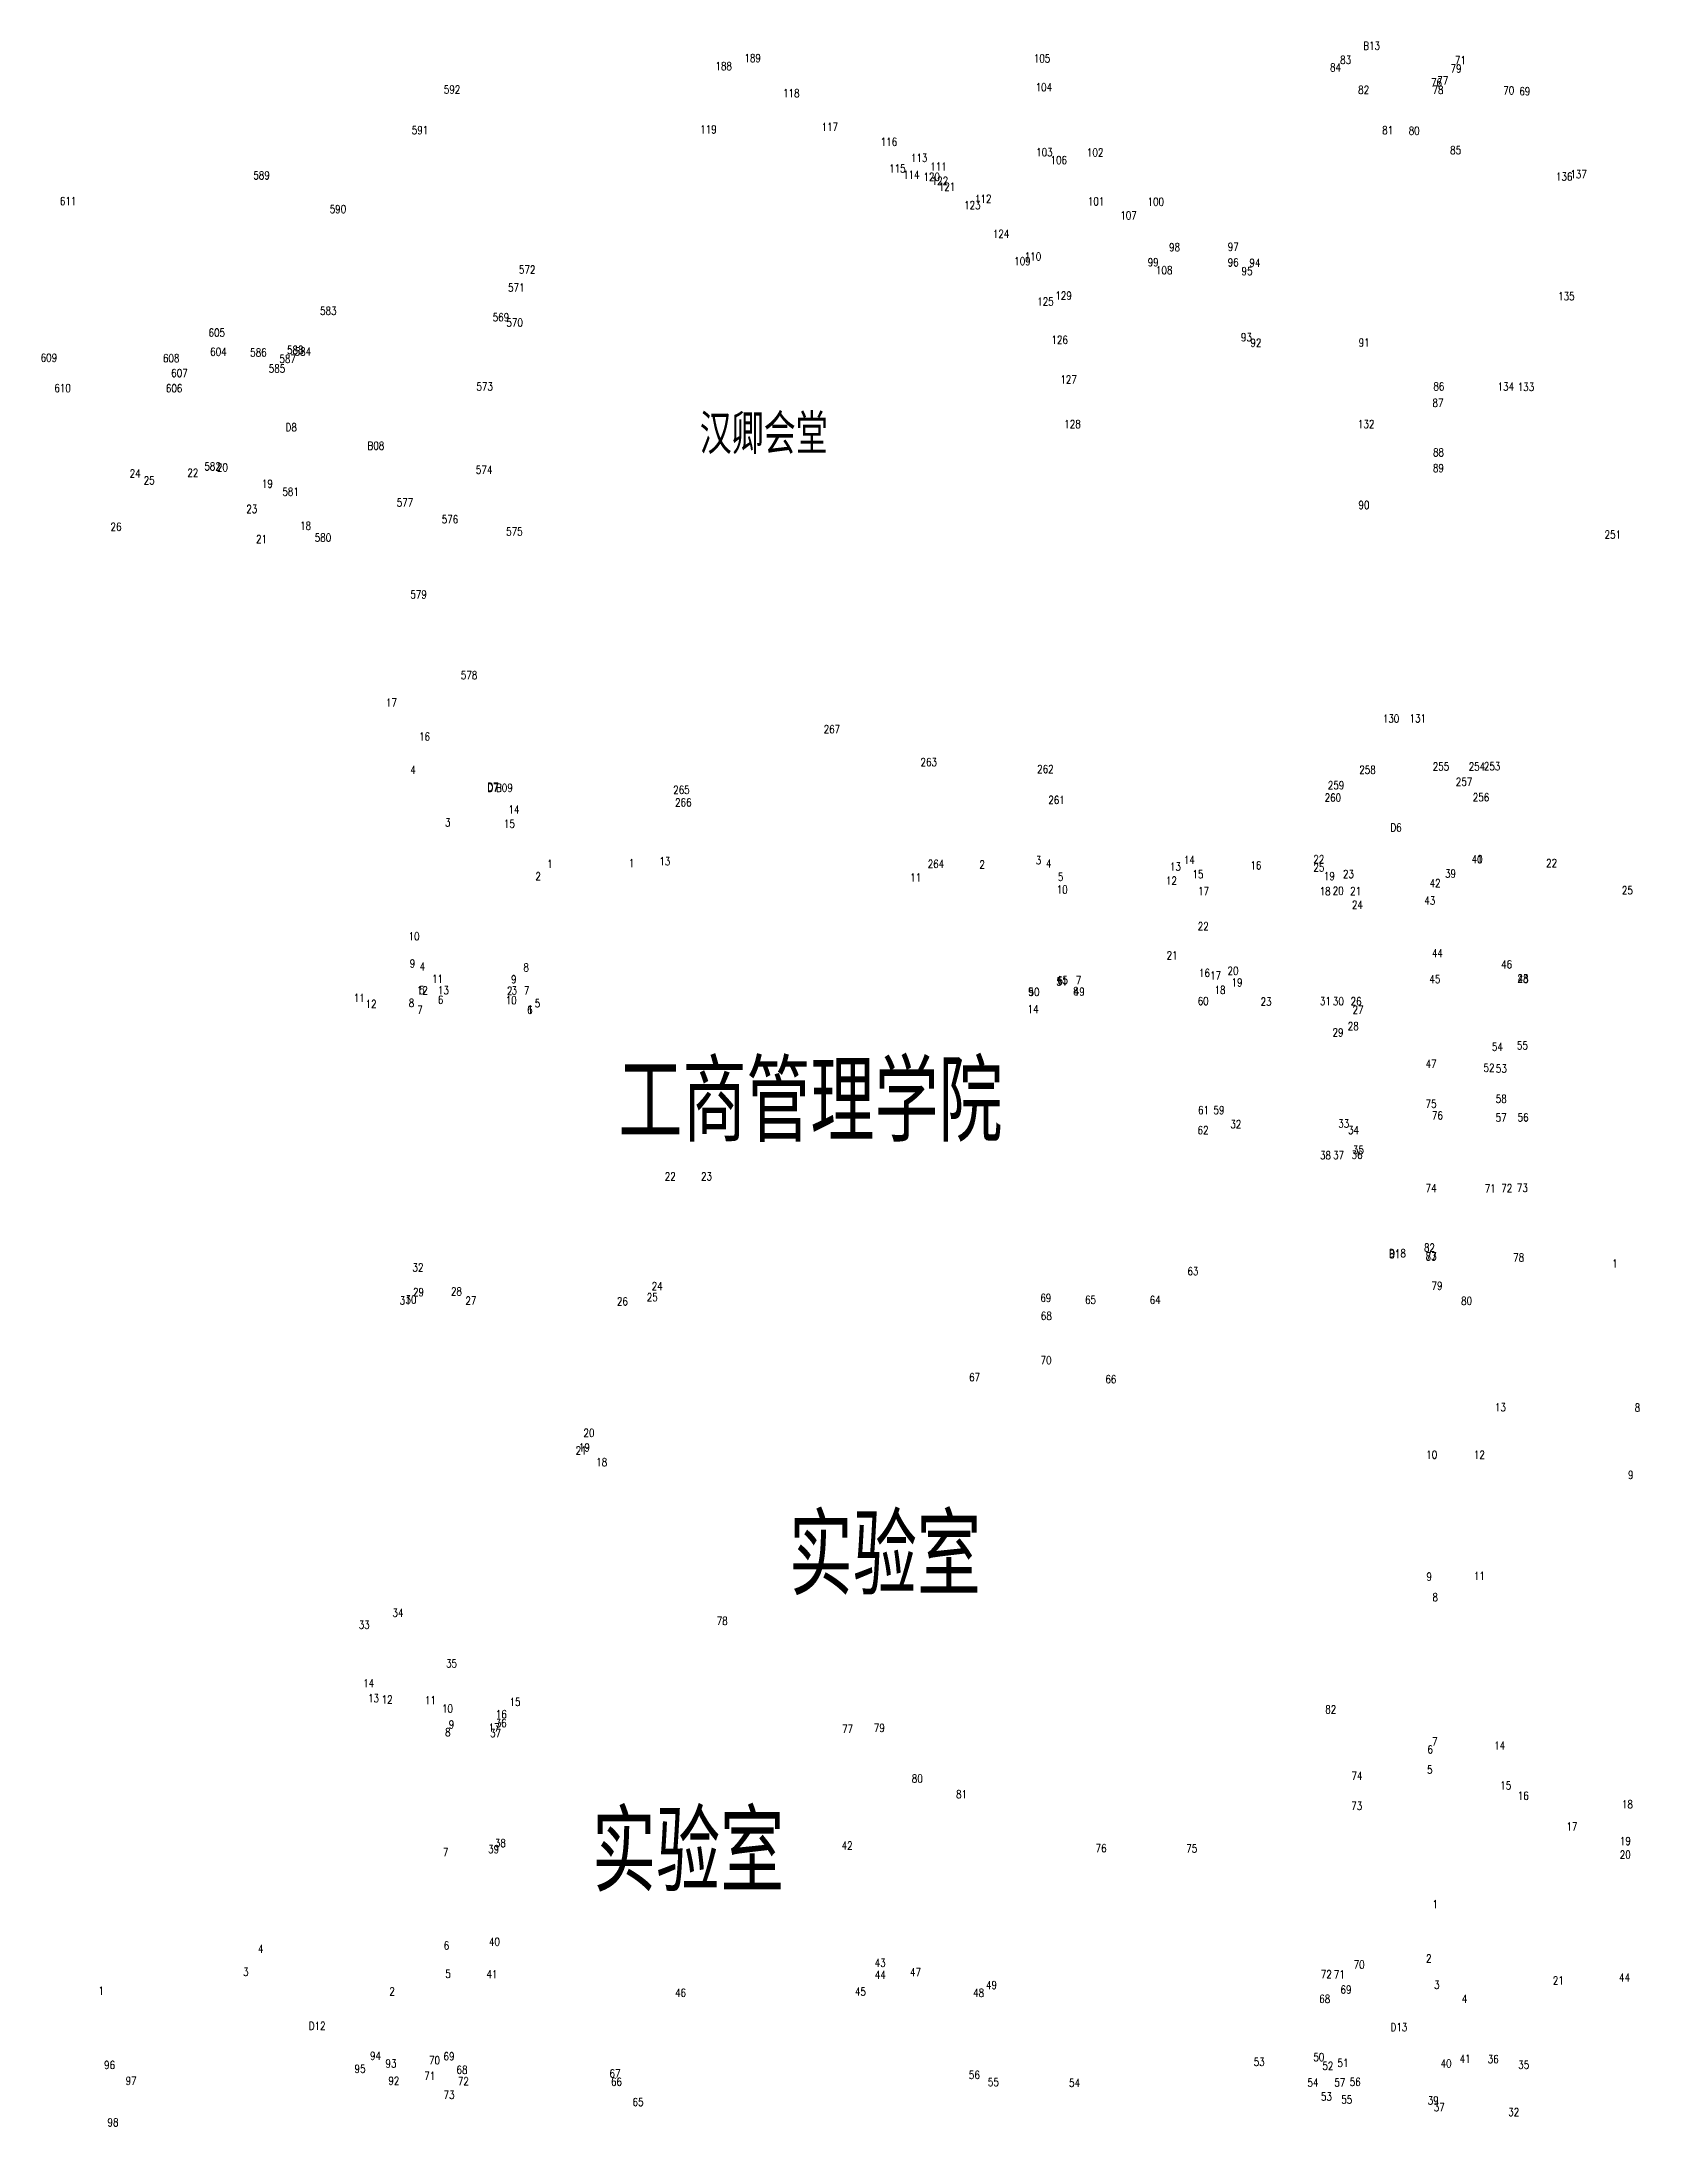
# Model space of a CAD drawing. Extents: x -992 to 2561, y -723 to 1492.
# Drawn here: x -140.6 to 59, y -450.6 to -190.1 of the extents above; entities that cross this region are included whole.
import ezdxf
from ezdxf.enums import TextEntityAlignment as Align

# ---------------------------------------------------------------- set-up
doc = ezdxf.new("R2010")
doc.units = 0
doc.header["$LTSCALE"] = 0.5
doc.layers.add('JMD', color=6, linetype='CONTINUOUS')
doc.layers.add('ZDH', color=1, linetype='CONTINUOUS')
doc.styles.add('HZ', font='rs.shx', dxfattribs={"width": 0.8, "bigfont": 'hztxt.shx'})

msp = doc.modelspace()

# ---------------------------------------------------------------- texts
at = {"layer": 'JMD', "linetype": 'Continuous', "style": 'HZ', "width": 0.8}
for s, height, p in [('汉卿会堂', 5, (-50.42, -238.88, -0.21)), ('工商管理学院', 10, (-44.59, -322.01, -8.92)), ('实验室', 10, (-35.28, -378.68, -8.92)), ('实验室', 10, (-59.87, -415.73, -8.92))]:
    msp.add_text(s, height=height, dxfattribs=at).set_placement(p, align=Align.MIDDLE)
at = {"layer": 'ZDH', "linetype": 'Continuous', "style": 'HZ', "width": 0.8}
for s, p in [('B13', (24.48, -191.11, -0.21)), ('188', (-56.45, -193.65, -0.46)), ('189', (-52.83, -192.66, -0.42)), ('105', (-16.68, -192.7, -0.45)), ('83', (21.59, -192.88, -0.51)), ('71', (35.93, -192.93, -0.3)), ('104', (-16.45, -196.3, -0.39)), ('84', (20.32, -193.82, -1.03)), ('76', (32.94, -195.71, -1.79)), ('77', (33.72, -195.47, -1.38)), ('79', (35.38, -193.97, -1.27)), ('592', (-90.38, -196.58, -0.24)), ('118', (-48, -197.04, -0.27)), ('82', (23.84, -196.62, -0.52)), ('78', (33.12, -196.64, -0.45)), ('70', (41.97, -196.7, 0.45)), ('69', (43.97, -196.8, -0.18)), ('119', (-58.35, -201.56, 0.53)), ('117', (-43.19, -201.26, -0.23)), ('591', (-94.39, -201.66, -0.41)), ('116', (-35.81, -203.12, -0.3)), ('81', (26.84, -201.67, -0.89)), ('80', (30.15, -201.73, -0.88)), ('85', (35.33, -204.16, -0.38)), ('115', (-34.75, -206.45, 0.67)), ('113', (-32.03, -205.13, -0.38)), ('111', (-29.62, -206.21, -0.29)), ('103', (-16.39, -204.42, -0.52)), ('106', (-14.58, -205.4, -0.47)), ('102', (-10.04, -204.45, -0.5)), ('589', (-114.18, -207.31, -0.32)), ('114', (-33.01, -207.23, -0.39)), ('120', (-30.47, -207.5, -0.61)), ('122', (-29.44, -207.99, -0.31)), ('121', (-28.55, -208.73, -0.51)), ('136', (48.55, -207.47, -0.27)), ('137', (50.35, -207.18, -0.26)), ('611', (-138.34, -210.52, 0.29)), ('590', (-104.64, -211.52, -1.58)), ('123', (-25.39, -211.04, -0.34)), ('112', (-24.03, -210.25, -0.3)), ('101', (-9.93, -210.56, -0.48)), ('100', (-2.47, -210.61, -0.53)), ('107', (-5.87, -212.31, -1.74)), ('124', (-21.8, -214.63, -0.34)), ('98', (0.22, -216.29, -0.57)), ('97', (7.55, -216.24, -0.61)), ('572', (-81, -219.09, 1.53)), ('109', (-19.13, -218.03, -0.3)), ('110', (-17.81, -217.45, -0.39)), ('99', (-2.45, -218.16, -0.53)), ('108', (-1.42, -219.16, -0.52)), ('96', (7.54, -218.18, -0.55)), ('95', (9.27, -219.27, -0.54)), ('94', (10.25, -218.23, -0.54)), ('571', (-82.36, -221.33, 1.53)), ('129', (-13.99, -222.34, -0.42)), ('135', (48.82, -222.41, -0.29)), ('583', (-105.84, -224.24, -0.39)), ('125', (-16.25, -223.08, 0.18)), ('605', (-119.77, -226.96, -0.29)), ('569', (-84.28, -225.04, -0.19)), ('570', (-82.56, -225.7, -0.16)), ('93', (9.19, -227.54, -1.8)), ('609', (-140.75, -230.1, -0.42)), ('608', (-125.47, -230.16, -0.33)), ('604', (-119.57, -229.35, -0.37)), ('586', (-114.57, -229.44, -1.58)), ('588', (-109.97, -229.13, -0.4)), ('584', (-109.02, -229.33, -0.4)), ('126', (-14.48, -227.86, -0.37)), ('92', (10.38, -228.23, -0.25)), ('91', (23.89, -228.2, -0.61)), ('607', (-124.44, -232.01, -0.28)), ('585', (-112.25, -231.45, -0.44)), ('587', (-110.92, -230.24, -0.3)), ('127', (-13.36, -232.82, -0.4)), ('610', (-139.04, -233.89, -0.42)), ('606', (-125.1, -233.92, -0.42)), ('573', (-86.3, -233.69, -0.19)), ('86', (33.23, -233.68, 0.08)), ('134', (41.26, -233.71, -1.77)), ('133', (43.77, -233.75, -1.77)), ('87', (33.13, -235.74, -0.54)), ('D8', (-110.15, -238.79, 1.08)), ('D8', (-110.15, -238.79, 1.08)), ('128', (-12.87, -238.39, -0.1)), ('132', (23.81, -238.39, -0.56)), ('B08', (-99.91, -241.09, -0.21)), ('88', (33.19, -241.92, -0.54)), ('24', (-129.63, -244.57, -0.13)), ('24', (-129.63, -244.57, -0.13)), ('25', (-127.87, -245.42, -0.14)), ('25', (-127.87, -245.42, -0.14)), ('22', (-122.42, -244.47, -0.11)), ('22', (-122.42, -244.47, -0.11)), ('582', (-120.3, -243.67, -0.43)), ('20', (-118.73, -243.81, -1.37)), ('20', (-118.73, -243.81, -1.37)), ('19', (-113.11, -245.84, -1.54)), ('19', (-113.11, -245.84, -1.54)), ('574', (-86.38, -244.09, -0.17)), ('89', (33.18, -243.89, -0.55)), ('581', (-110.55, -246.84, -0.46)), ('577', (-96.27, -248.19, -0.4)), ('23', (-115.06, -249, -1.46)), ('23', (-115.06, -249, -1.46)), ('576', (-90.65, -250.29, -0.22)), ('90', (23.88, -248.5, -0.61)), ('26', (-132.02, -251.22, -0.05)), ('26', (-132.02, -251.22, -0.05)), ('21', (-113.84, -252.76, -1.23)), ('21', (-113.84, -252.76, -1.23)), ('18', (-108.34, -251.09, -1.37)), ('18', (-108.34, -251.09, -1.37)), ('580', (-106.51, -252.57, -0.44)), ('575', (-82.59, -251.81, -0.16)), ('251', (54.62, -252.2, -0.27)), ('579', (-94.57, -259.67, -0.34)), ('578', (-88.25, -269.76, -0.36)), ('17', (-97.61, -273.19, -1.26)), ('17', (-97.61, -273.19, -1.26)), ('267', (-42.93, -276.52, 0.76)), ('130', (26.92, -275.19, -1)), ('131', (30.26, -275.16, -1)), ('16', (-93.47, -277.44, -0.1)), ('16', (-93.47, -277.44, -0.1)), ('4', (-94.56, -281.61, -1.26)), ('4', (-94.56, -281.61, -1.26)), ('263', (-30.83, -280.63, 0.14)), ('262', (-16.26, -281.49, 0)), ('258', (23.98, -281.59, -0.35)), ('255', (33.16, -281.17, -1.56)), ('254', (37.65, -281.18, -0.29)), ('253', (39.54, -281.15, -0.26)), ('D7', (-84.94, -283.72, -1.14)), ('D7', (-84.94, -283.72, -1.14)), ('D7', (-84.94, -283.72, -1.14)), ('D7', (-84.94, -283.72, -1.14)), ('D7', (-84.94, -283.85, 1.08)), ('D7', (-84.94, -283.85, 1.08)), ('D7', (-84.94, -283.85, 1.08)), ('D7', (-84.94, -283.85, 1.08)), ('D7', (-84.94, -283.85, 1.08)), ('D7', (-84.94, -283.85, 1.08)), ('D7', (-84.94, -283.85, 1.08)), ('D7', (-84.94, -283.85, 1.08)), ('B09', (-83.86, -283.84, -0.21)), ('265', (-61.73, -284.09, -1.08)), ('259', (20.05, -283.52, -0.22)), ('257', (36.04, -283.08, -0.43)), ('14', (-82.32, -286.55, -0.07)), ('14', (-82.32, -286.55, -0.07)), ('266', (-61.49, -285.67, 0.69)), ('261', (-14.87, -285.36, 0.72)), ('260', (19.65, -285.07, -0.19)), ('256', (38.16, -285.02, -0.37)), ('3', (-90.24, -288.17, -0.01)), ('3', (-90.24, -288.17, -0.01)), ('15', (-82.87, -288.33, -0.09)), ('15', (-82.87, -288.33, -0.09)), ('D6', (27.87, -288.8, 1.08)), ('D6', (27.87, -288.8, 1.08)), ('D6', (27.87, -288.8, 1.08)), ('D6', (27.87, -288.8, 1.08)), ('2', (-78.94, -294.9, -1.22)), ('2', (-78.94, -294.9, -1.22)), ('1', (-77.48, -293.35, -1.2)), ('1', (-77.48, -293.35, -1.2)), ('1', (-67.27, -293.24, 0.33)), ('1', (-67.27, -293.24, 0.33)), ('1', (-67.27, -293.24, 0.33)), ('1', (-67.27, -293.24, 0.33)), ('13', (-63.46, -293.02, -0.05)), ('13', (-63.46, -293.02, -0.05)), ('11', (-32.12, -295.05, 0.06)), ('11', (-32.12, -295.05, 0.06)), ('11', (-32.12, -295.05, 0.06)), ('11', (-32.12, -295.05, 0.06)), ('264', (-29.93, -293.35, 0.67)), ('2', (-23.48, -293.42, 0.18)), ('2', (-23.48, -293.42, 0.18)), ('2', (-23.48, -293.42, 0.18)), ('2', (-23.48, -293.42, 0.18)), ('3', (-16.43, -292.9, 0.08)), ('3', (-16.43, -292.9, 0.08)), ('3', (-16.43, -292.9, 0.08)), ('3', (-16.43, -292.9, 0.08)), ('4', (-15.16, -293.3, 0.06)), ('4', (-15.16, -293.3, 0.06)), ('4', (-15.16, -293.3, 0.06)), ('4', (-15.16, -293.3, 0.06)), ('5', (-13.67, -294.97, 0.04)), ('5', (-13.67, -294.97, 0.04)), ('5', (-13.67, -294.97, 0.04)), ('5', (-13.67, -294.97, 0.04)), ('13', (0.33, -293.68, 0.01)), ('13', (0.33, -293.68, 0.01)), ('13', (0.33, -293.68, 0.01)), ('13', (0.33, -293.68, 0.01)), ('14', (2.06, -292.86, 0)), ('14', (2.06, -292.86, 0)), ('14', (2.06, -292.86, 0)), ('14', (2.06, -292.86, 0)), ('15', (3.14, -294.65, 0)), ('15', (3.14, -294.65, 0)), ('15', (3.14, -294.65, 0)), ('15', (3.14, -294.65, 0)), ('16', (10.38, -293.53, 0.14)), ('16', (10.38, -293.53, 0.14)), ('16', (10.38, -293.53, 0.14)), ('16', (10.38, -293.53, 0.14)), ('22', (18.24, -292.77, -0.02)), ('22', (18.24, -292.77, -0.02)), ('22', (18.24, -292.77, -0.02)), ('22', (18.24, -292.77, -0.02)), ('25', (18.25, -293.8, 0.12)), ('25', (18.25, -293.8, 0.12)), ('25', (18.25, -293.8, 0.12)), ('25', (18.25, -293.8, 0.12)), ('19', (19.55, -294.87, -0.06)), ('19', (19.55, -294.87, -0.06)), ('19', (19.55, -294.87, -0.06)), ('19', (19.55, -294.87, -0.06)), ('23', (21.94, -294.61, -0.19)), ('23', (21.94, -294.61, -0.19)), ('23', (21.94, -294.61, -0.19)), ('23', (21.94, -294.61, -0.19)), ('39', (34.69, -294.56, -0.33)), ('39', (34.69, -294.56, -0.33)), ('39', (34.69, -294.56, -0.33)), ('39', (34.69, -294.56, -0.33)), ('41', (38, -292.77, -0.27)), ('41', (38, -292.77, -0.27)), ('41', (38, -292.77, -0.27)), ('41', (38, -292.77, -0.27)), ('40', (38.02, -292.77, -0.27)), ('40', (38.02, -292.77, -0.27)), ('40', (38.02, -292.77, -0.27)), ('40', (38.02, -292.77, -0.27)), ('22', (47.32, -293.24, -0.08)), ('22', (47.32, -293.24, -0.08)), ('22', (47.32, -293.24, -0.08)), ('22', (47.32, -293.24, -0.08)), ('10', (-13.82, -296.56, 0.19)), ('10', (-13.82, -296.56, 0.19)), ('10', (-13.82, -296.56, 0.19)), ('10', (-13.82, -296.56, 0.19)), ('12', (-0.17, -295.44, -0.02)), ('12', (-0.17, -295.44, -0.02)), ('12', (-0.17, -295.44, -0.02)), ('12', (-0.17, -295.44, -0.02)), ('17', (3.84, -296.75, 0.12)), ('17', (3.84, -296.75, 0.12)), ('17', (3.84, -296.75, 0.12)), ('17', (3.84, -296.75, 0.12)), ('18', (19.03, -296.76, 0.07)), ('18', (19.03, -296.76, 0.07)), ('18', (19.03, -296.76, 0.07)), ('18', (19.03, -296.76, 0.07)), ('20', (20.66, -296.7, 0.02)), ('20', (20.66, -296.7, 0.02)), ('20', (20.66, -296.7, 0.02)), ('20', (20.66, -296.7, 0.02)), ('21', (22.84, -296.74, -0.15)), ('21', (22.84, -296.74, -0.15)), ('21', (22.84, -296.74, -0.15)), ('21', (22.84, -296.74, -0.15)), ('43', (32.11, -297.94, -0.29)), ('43', (32.11, -297.94, -0.29)), ('43', (32.11, -297.94, -0.29)), ('43', (32.11, -297.94, -0.29)), ('42', (32.76, -295.76, -0.27)), ('42', (32.76, -295.76, -0.27)), ('42', (32.76, -295.76, -0.27)), ('42', (32.76, -295.76, -0.27)), ('25', (56.78, -296.65, -0.05)), ('25', (56.78, -296.65, -0.05)), ('25', (56.78, -296.65, -0.05)), ('25', (56.78, -296.65, -0.05)), ('24', (23.06, -298.47, -0.2)), ('24', (23.06, -298.47, -0.2)), ('24', (23.06, -298.47, -0.2)), ('24', (23.06, -298.47, -0.2)), ('10', (-94.78, -302.39, -0.05)), ('10', (-94.78, -302.39, -0.05)), ('10', (-94.78, -302.39, -0.05)), ('10', (-94.78, -302.39, -0.05)), ('10', (-94.78, -302.39, -0.05)), ('10', (-94.78, -302.39, -0.05)), ('10', (-94.78, -302.39, -0.05)), ('10', (-94.78, -302.39, -0.05)), ('22', (3.8, -301.14, -0.17)), ('22', (3.8, -301.14, -0.17)), ('22', (3.8, -301.14, -0.17)), ('22', (3.8, -301.14, -0.17)), ('22', (3.8, -301.14, -0.17)), ('22', (3.8, -301.14, -0.17)), ('22', (3.8, -301.14, -0.17)), ('22', (3.8, -301.14, -0.17)), ('21', (-0.09, -304.79, -0.13)), ('21', (-0.09, -304.79, -0.13)), ('21', (-0.09, -304.79, -0.13)), ('21', (-0.09, -304.79, -0.13)), ('21', (-0.09, -304.79, -0.13)), ('21', (-0.09, -304.79, -0.13)), ('21', (-0.09, -304.79, -0.13)), ('21', (-0.09, -304.79, -0.13)), ('44', (33.05, -304.5, -0.22)), ('44', (33.05, -304.5, -0.22)), ('44', (33.05, -304.5, -0.22)), ('44', (33.05, -304.5, -0.22)), ('9', (-94.64, -305.79, -1.37)), ('9', (-94.64, -305.79, -1.37)), ('9', (-94.64, -305.79, -1.37)), ('9', (-94.64, -305.79, -1.37)), ('9', (-94.64, -305.79, -1.37)), ('9', (-94.64, -305.79, -1.37)), ('9', (-94.64, -305.79, -1.37)), ('9', (-94.64, -305.79, -1.37)), ('4', (-93.42, -306.17, -0.08)), ('4', (-93.42, -306.17, -0.08)), ('4', (-93.42, -306.17, -0.08)), ('4', (-93.42, -306.17, -0.08)), ('4', (-93.42, -306.17, -0.08)), ('4', (-93.42, -306.17, -0.08)), ('4', (-93.42, -306.17, -0.08)), ('4', (-93.42, -306.17, -0.08)), ('11', (-91.85, -307.71, -0.43)), ('11', (-91.85, -307.71, -0.43)), ('9', (-81.98, -307.77, 0.75)), ('9', (-81.98, -307.77, 0.75)), ('8', (-80.43, -306.28, 0.04)), ('8', (-80.43, -306.28, 0.04)), ('51', (-13.85, -308.04, 2.3)), ('51', (-13.85, -308.04, 2.3)), ('51', (-13.85, -308.04, 2.3)), ('51', (-13.85, -308.04, 2.3)), ('6', (-13.74, -307.91, 2.32)), ('6', (-13.74, -307.91, 2.32)), ('6', (-13.74, -307.91, 2.32)), ('6', (-13.74, -307.91, 2.32)), ('15', (-13.79, -307.86, -0.12)), ('15', (-13.79, -307.86, -0.12)), ('15', (-13.79, -307.86, -0.12)), ('15', (-13.79, -307.86, -0.12)), ('15', (-13.79, -307.86, -0.12)), ('15', (-13.79, -307.86, -0.12)), ('15', (-13.79, -307.86, -0.12)), ('15', (-13.79, -307.86, -0.12)), ('7', (-11.44, -307.89, 1.91)), ('7', (-11.44, -307.89, 1.91)), ('7', (-11.44, -307.89, 1.91)), ('7', (-11.44, -307.89, 1.91)), ('16', (3.95, -306.97, 0.67)), ('16', (3.95, -306.97, 0.67)), ('16', (3.95, -306.97, 0.67)), ('16', (3.95, -306.97, 0.67)), ('16', (3.95, -306.97, 0.67)), ('16', (3.95, -306.97, 0.67)), ('16', (3.95, -306.97, 0.67)), ('16', (3.95, -306.97, 0.67)), ('17', (5.34, -307.31, 0.68)), ('17', (5.34, -307.31, 0.68)), ('17', (5.34, -307.31, 0.68)), ('17', (5.34, -307.31, 0.68)), ('17', (5.34, -307.31, 0.68)), ('17', (5.34, -307.31, 0.68)), ('17', (5.34, -307.31, 0.68)), ('17', (5.34, -307.31, 0.68)), ('20', (7.52, -306.7, -0.11)), ('20', (7.52, -306.7, -0.11)), ('20', (7.52, -306.7, -0.11)), ('20', (7.52, -306.7, -0.11)), ('20', (7.52, -306.7, -0.11)), ('20', (7.52, -306.7, -0.11)), ('20', (7.52, -306.7, -0.11)), ('20', (7.52, -306.7, -0.11)), ('19', (8.02, -308.16, -0.12)), ('19', (8.02, -308.16, -0.12)), ('19', (8.02, -308.16, -0.12)), ('19', (8.02, -308.16, -0.12)), ('19', (8.02, -308.16, -0.12)), ('19', (8.02, -308.16, -0.12)), ('19', (8.02, -308.16, -0.12)), ('19', (8.02, -308.16, -0.12)), ('45', (32.74, -307.74, -0.15)), ('45', (32.74, -307.74, -0.15)), ('45', (32.74, -307.74, -0.15)), ('45', (32.74, -307.74, -0.15)), ('46', (41.7, -305.9, -0.26)), ('46', (41.7, -305.9, -0.26)), ('46', (41.7, -305.9, -0.26)), ('46', (41.7, -305.9, -0.26)), ('23', (43.73, -307.67, -0.26)), ('23', (43.73, -307.67, -0.26)), ('23', (43.73, -307.67, -0.26)), ('23', (43.73, -307.67, -0.26)), ('48', (43.76, -307.69, -0.45)), ('48', (43.76, -307.69, -0.45)), ('48', (43.76, -307.69, -0.45)), ('48', (43.76, -307.69, -0.45)), ('11', (-101.64, -310.1, -0.13)), ('11', (-101.64, -310.1, -0.13)), ('11', (-101.64, -310.1, -0.13)), ('11', (-101.64, -310.1, -0.13)), ('11', (-101.64, -310.1, -0.13)), ('11', (-101.64, -310.1, -0.13)), ('11', (-101.64, -310.1, -0.13)), ('11', (-101.64, -310.1, -0.13)), ('12', (-100.16, -310.85, 0)), ('12', (-100.16, -310.85, 0)), ('8', (-94.76, -310.72, -0.13)), ('8', (-94.76, -310.72, -0.13)), ('8', (-94.76, -310.72, -0.13)), ('8', (-94.76, -310.72, -0.13)), ('8', (-94.76, -310.72, -0.13)), ('8', (-94.76, -310.72, -0.13)), ('8', (-94.76, -310.72, -0.13)), ('8', (-94.76, -310.72, -0.13)), ('12', (-93.75, -309.15, -0.12)), ('12', (-93.75, -309.15, -0.12)), ('12', (-93.75, -309.15, -0.12)), ('12', (-93.75, -309.15, -0.12)), ('12', (-93.75, -309.15, -0.12)), ('12', (-93.75, -309.15, -0.12)), ('12', (-93.75, -309.15, -0.12)), ('12', (-93.75, -309.15, -0.12)), ('5', (-93.46, -309.12, -0.08)), ('5', (-93.46, -309.12, -0.08)), ('5', (-93.46, -309.12, -0.08)), ('5', (-93.46, -309.12, -0.08)), ('5', (-93.46, -309.12, -0.08)), ('5', (-93.46, -309.12, -0.08)), ('5', (-93.46, -309.12, -0.08)), ('5', (-93.46, -309.12, -0.08)), ('6', (-91.12, -310.32, 0.83)), ('6', (-91.12, -310.32, 0.83)), ('6', (-91.12, -310.32, 0.83)), ('6', (-91.12, -310.32, 0.83)), ('6', (-91.12, -310.32, 0.83)), ('6', (-91.12, -310.32, 0.83)), ('6', (-91.12, -310.32, 0.83)), ('6', (-91.12, -310.32, 0.83)), ('13', (-91.12, -309.14, -0.47)), ('13', (-91.12, -309.14, -0.47)), ('13', (-91.12, -309.14, -0.47)), ('13', (-91.12, -309.14, -0.47)), ('13', (-91.12, -309.14, -0.47)), ('13', (-91.12, -309.14, -0.47)), ('13', (-91.12, -309.14, -0.47)), ('13', (-91.12, -309.14, -0.47)), ('10', (-82.65, -310.39, -0.31)), ('10', (-82.65, -310.39, -0.31)), ('2', (-82.5, -309.21, 0.8)), ('2', (-82.5, -309.21, 0.8)), ('2', (-82.5, -309.21, 0.8)), ('2', (-82.5, -309.21, 0.8)), ('2', (-82.5, -309.21, 0.8)), ('2', (-82.5, -309.21, 0.8)), ('2', (-82.5, -309.21, 0.8)), ('2', (-82.5, -309.21, 0.8)), ('3', (-81.92, -309.17, 0.65)), ('3', (-81.92, -309.17, 0.65)), ('3', (-81.92, -309.17, 0.65)), ('3', (-81.92, -309.17, 0.65)), ('3', (-81.92, -309.17, 0.65)), ('3', (-81.92, -309.17, 0.65)), ('3', (-81.92, -309.17, 0.65)), ('3', (-81.92, -309.17, 0.65)), ('7', (-80.38, -309.18, 0.05)), ('7', (-80.38, -309.18, 0.05)), ('5', (-79.02, -310.77, -0.06)), ('5', (-79.02, -310.77, -0.06)), ('9', (-17.38, -309.3, 2.32)), ('9', (-17.38, -309.3, 2.32)), ('9', (-17.38, -309.3, 2.32)), ('9', (-17.38, -309.3, 2.32)), ('50', (-17.34, -309.35, 2.3)), ('50', (-17.34, -309.35, 2.3)), ('50', (-17.34, -309.35, 2.3)), ('8', (-11.76, -309.24, 2.34)), ('8', (-11.76, -309.24, 2.34)), ('8', (-11.76, -309.24, 2.34)), ('8', (-11.76, -309.24, 2.34)), ('49', (-11.69, -309.31, 2.32)), ('49', (-11.69, -309.31, 2.32)), ('49', (-11.69, -309.31, 2.32)), ('49', (-11.69, -309.31, 2.32)), ('60', (3.79, -310.48, 1.39)), ('60', (3.79, -310.48, 1.39)), ('18', (5.89, -309.1, 0.66)), ('18', (5.89, -309.1, 0.66)), ('18', (5.89, -309.1, 0.66)), ('18', (5.89, -309.1, 0.66)), ('18', (5.89, -309.1, 0.66)), ('18', (5.89, -309.1, 0.66)), ('18', (5.89, -309.1, 0.66)), ('18', (5.89, -309.1, 0.66)), ('23', (11.65, -310.56, -0.22)), ('23', (11.65, -310.56, -0.22)), ('23', (11.65, -310.56, -0.22)), ('23', (11.65, -310.56, -0.22)), ('23', (11.65, -310.56, -0.22)), ('23', (11.65, -310.56, -0.22)), ('23', (11.65, -310.56, -0.22)), ('23', (11.65, -310.56, -0.22)), ('31', (19.06, -310.49, -0.06)), ('31', (19.06, -310.49, -0.06)), ('31', (19.06, -310.49, -0.06)), ('31', (19.06, -310.49, -0.06)), ('30', (20.68, -310.51, -0.09)), ('30', (20.68, -310.51, -0.09)), ('30', (20.68, -310.51, -0.09)), ('30', (20.68, -310.51, -0.09)), ('26', (22.89, -310.52, -0.16)), ('26', (22.89, -310.52, -0.16)), ('26', (22.89, -310.52, -0.16)), ('26', (22.89, -310.52, -0.16)), ('7', (-93.71, -311.58, 0.98)), ('7', (-93.71, -311.58, 0.98)), ('7', (-93.71, -311.58, 0.98)), ('7', (-93.71, -311.58, 0.98)), ('7', (-93.71, -311.58, 0.98)), ('7', (-93.71, -311.58, 0.98)), ('7', (-93.71, -311.58, 0.98)), ('7', (-93.71, -311.58, 0.98)), ('6', (-79.99, -311.58, 0.05)), ('6', (-79.99, -311.58, 0.05)), ('1', (-79.95, -311.55, -0.06)), ('1', (-79.95, -311.55, -0.06)), ('1', (-79.95, -311.55, -0.06)), ('1', (-79.95, -311.55, -0.06)), ('1', (-79.95, -311.55, -0.06)), ('1', (-79.95, -311.55, -0.06)), ('1', (-79.95, -311.55, -0.06)), ('1', (-79.95, -311.55, -0.06)), ('14', (-17.45, -311.49, -0.04)), ('14', (-17.45, -311.49, -0.04)), ('14', (-17.45, -311.49, -0.04)), ('14', (-17.45, -311.49, -0.04)), ('14', (-17.45, -311.49, -0.04)), ('14', (-17.45, -311.49, -0.04)), ('14', (-17.45, -311.49, -0.04)), ('14', (-17.45, -311.49, -0.04)), ('27', (23.14, -311.57, -0.28)), ('27', (23.14, -311.57, -0.28)), ('27', (23.14, -311.57, -0.28)), ('27', (23.14, -311.57, -0.28)), ('29', (20.64, -314.41, -0.14)), ('29', (20.64, -314.41, -0.14)), ('29', (20.64, -314.41, -0.14)), ('29', (20.64, -314.41, -0.14)), ('28', (22.54, -313.63, -0.22)), ('28', (22.54, -313.63, -0.22)), ('28', (22.54, -313.63, -0.22)), ('28', (22.54, -313.63, -0.22)), ('55', (43.67, -316.03, -0.34)), ('55', (43.67, -316.03, -0.34)), ('55', (43.67, -316.03, -0.34)), ('55', (43.67, -316.03, -0.34)), ('47', (32.26, -318.34, -0.23)), ('47', (32.26, -318.34, -0.23)), ('47', (32.26, -318.34, -0.23)), ('47', (32.26, -318.34, -0.23)), ('54', (40.55, -316.2, -0.26)), ('54', (40.55, -316.2, -0.26)), ('54', (40.55, -316.2, -0.26)), ('54', (40.55, -316.2, -0.26)), ('52', (39.5, -318.82, -0.08)), ('52', (39.5, -318.82, -0.08)), ('52', (39.5, -318.82, -0.08)), ('52', (39.5, -318.82, -0.08)), ('53', (41.04, -318.92, 0.05)), ('53', (41.04, -318.92, 0.05)), ('53', (41.04, -318.92, 0.05)), ('53', (41.04, -318.92, 0.05)), ('75', (32.26, -323.32, -1.3)), ('75', (32.26, -323.32, -1.3)), ('58', (41.03, -322.7, 0.05)), ('58', (41.03, -322.7, 0.05)), ('58', (41.03, -322.7, 0.05)), ('58', (41.03, -322.7, 0.05)), ('61', (3.83, -324.11, 0.57)), ('61', (3.83, -324.11, 0.57)), ('59', (5.76, -324.11, 1.2)), ('59', (5.76, -324.11, 1.2)), ('32', (7.87, -325.87, 0.12)), ('32', (7.87, -325.87, 0.12)), ('32', (7.87, -325.87, 0.12)), ('32', (7.87, -325.87, 0.12)), ('33', (21.35, -325.79, -0.21)), ('33', (21.35, -325.79, -0.21)), ('33', (21.35, -325.79, -0.21)), ('33', (21.35, -325.79, -0.21)), ('34', (22.57, -326.6, -0.28)), ('34', (22.57, -326.6, -0.28)), ('34', (22.57, -326.6, -0.28)), ('34', (22.57, -326.6, -0.28)), ('76', (33.06, -324.78, 0)), ('76', (33.06, -324.78, 0)), ('57', (41.01, -325.05, -0.4)), ('57', (41.01, -325.05, -0.4)), ('57', (41.01, -325.05, -0.4)), ('57', (41.01, -325.05, -0.4)), ('56', (43.76, -325.02, 0.08)), ('56', (43.76, -325.02, 0.08)), ('56', (43.76, -325.02, 0.08)), ('56', (43.76, -325.02, 0.08)), ('62', (3.78, -326.62, 0.67)), ('62', (3.78, -326.62, 0.67)), ('35', (23.18, -329.07, -0.29)), ('35', (23.18, -329.07, -0.29)), ('35', (23.18, -329.07, -0.29)), ('35', (23.18, -329.07, -0.29)), ('38', (19.07, -329.76, -0.12)), ('38', (19.07, -329.76, -0.12)), ('38', (19.07, -329.76, -0.12)), ('38', (19.07, -329.76, -0.12)), ('37', (20.7, -329.73, -0.14)), ('37', (20.7, -329.73, -0.14)), ('37', (20.7, -329.73, -0.14)), ('37', (20.7, -329.73, -0.14)), ('36', (23.02, -329.71, -0.21)), ('36', (23.02, -329.71, -0.21)), ('36', (23.02, -329.71, -0.21)), ('36', (23.02, -329.71, -0.21)), ('22', (-62.78, -332.4, 0.12)), ('22', (-62.78, -332.4, 0.12)), ('23', (-58.25, -332.39, 0.09)), ('23', (-58.25, -332.39, 0.09)), ('74', (32.27, -333.85, -1.34)), ('74', (32.27, -333.85, -1.34)), ('71', (39.66, -333.89, -0.07)), ('71', (39.66, -333.89, -0.07)), ('72', (41.72, -333.86, -0.04)), ('72', (41.72, -333.86, -0.04)), ('73', (43.66, -333.84, -1.34)), ('73', (43.66, -333.84, -1.34)), ('81', (27.72, -342.12, -0.03)), ('81', (27.72, -342.12, -0.03)), ('D18', (27.71, -342, -1.66)), ('D18', (27.71, -342, -1.66)), ('D18', (27.71, -342, 1.08)), ('D18', (27.71, -342, -1.66)), ('D18', (27.71, -342, -1.66)), ('D18', (27.71, -342, 1.08)), ('82', (32.06, -341.3, -1.47)), ('82', (32.06, -341.3, -1.47)), ('32', (-94.3, -343.78, 0.18)), ('32', (-94.3, -343.78, 0.18)), ('63', (2.51, -344.24, 1.24)), ('63', (2.51, -344.24, 1.24)), ('83', (32.26, -342.39, -0.12)), ('83', (32.26, -342.39, -0.12)), ('77', (32.28, -342.42, -1.38)), ('77', (32.28, -342.42, -1.38)), ('78', (43.2, -342.53, -1.29)), ('78', (43.2, -342.53, -1.29)), ('1', (55.58, -343.28, -0.16)), ('1', (55.58, -343.28, -0.16)), ('1', (55.58, -343.28, -0.16)), ('1', (55.58, -343.28, -0.16)), ('29', (-94.23, -346.85, 0.07)), ('29', (-94.23, -346.85, 0.07)), ('28', (-89.49, -346.77, 0.09)), ('28', (-89.49, -346.77, 0.09)), ('24', (-64.42, -346.12, 0.08)), ('24', (-64.42, -346.12, 0.08)), ('79', (33, -346.06, -0.12)), ('79', (33, -346.06, -0.12)), ('31', (-95.9, -347.9, 0.03)), ('31', (-95.9, -347.9, 0.03)), ('30', (-95.17, -347.79, 0.02)), ('30', (-95.17, -347.79, 0.02)), ('27', (-87.68, -347.92, 0.04)), ('27', (-87.68, -347.92, 0.04)), ('26', (-68.76, -348.01, 0.01)), ('26', (-68.76, -348.01, 0.01)), ('25', (-65.03, -347.5, -0.06)), ('25', (-65.03, -347.5, -0.06)), ('69', (-15.87, -347.58, 0.38)), ('69', (-15.87, -347.58, 0.38)), ('68', (-15.8, -349.82, 0.4)), ('68', (-15.8, -349.82, 0.4)), ('65', (-10.28, -347.82, 0.62)), ('65', (-10.28, -347.82, 0.62)), ('64', (-2.21, -347.84, 0.62)), ('64', (-2.21, -347.84, 0.62)), ('80', (36.7, -347.94, -0.03)), ('80', (36.7, -347.94, -0.03)), ('67', (-24.76, -357.49, 0.48)), ('67', (-24.76, -357.49, 0.48)), ('70', (-15.83, -355.36, 0.39)), ('70', (-15.83, -355.36, 0.39)), ('66', (-7.74, -357.74, 0.64)), ('66', (-7.74, -357.74, 0.64)), ('13', (40.92, -361.24, 1.27)), ('13', (40.92, -361.24, 1.27)), ('8', (58.38, -361.29, 0.04)), ('8', (58.38, -361.29, 0.04)), ('8', (58.38, -361.29, 0.04)), ('8', (58.38, -361.29, 0.04)), ('20', (-72.94, -364.44, 0.05)), ('20', (-72.94, -364.44, 0.05)), ('21', (-73.92, -366.65, 0)), ('21', (-73.92, -366.65, 0)), ('19', (-73.51, -366.26, -0.05)), ('19', (-73.51, -366.26, -0.05)), ('18', (-71.35, -368.1, -0.15)), ('18', (-71.35, -368.1, -0.15)), ('10', (32.35, -367.17, 0.02)), ('10', (32.35, -367.17, 0.02)), ('12', (38.3, -367.18, 0.47)), ('12', (38.3, -367.18, 0.47)), ('9', (57.54, -369.7, -0.07)), ('9', (57.54, -369.7, -0.07)), ('9', (57.54, -369.7, -0.07)), ('9', (57.54, -369.7, -0.07)), ('9', (32.37, -382.41, -0.01)), ('9', (32.37, -382.41, -0.01)), ('11', (38.29, -382.32, 1.01)), ('11', (38.29, -382.32, 1.01)), ('8', (33.13, -384.99, 0.02)), ('8', (33.13, -384.99, 0.02)), ('33', (-101.02, -388.42, -0.02)), ('33', (-101.02, -388.42, -0.02)), ('34', (-96.81, -386.92, 0)), ('34', (-96.81, -386.92, 0)), ('78', (-56.29, -387.93, 0.37)), ('78', (-56.29, -387.93, 0.37)), ('35', (-90.11, -393.25, -0.04)), ('35', (-90.11, -393.25, -0.04)), ('14', (-100.46, -395.74, -0.02)), ('14', (-100.46, -395.74, -0.02)), ('13', (-99.85, -397.6, 0.01)), ('13', (-99.85, -397.6, 0.01)), ('12', (-98.15, -397.76, 0.05)), ('12', (-98.15, -397.76, 0.05)), ('11', (-92.75, -397.85, 0.02)), ('11', (-92.75, -397.85, 0.02)), ('10', (-90.61, -398.9, 0.02)), ('10', (-90.61, -398.9, 0.02)), ('15', (-82.18, -398.06, -0.02)), ('15', (-82.18, -398.06, -0.02)), ('82', (19.73, -399, 0.21)), ('82', (19.73, -399, 0.21)), ('8', (-90.23, -401.85, -0.14)), ('8', (-90.23, -401.85, -0.14)), ('9', (-89.77, -400.88)), ('9', (-89.77, -400.88)), ('17', (-84.79, -401.27, -0.07)), ('17', (-84.79, -401.27, -0.07)), ('37', (-84.61, -401.96, -0.08)), ('37', (-84.61, -401.96, -0.08)), ('36', (-83.9, -400.71, -0.09)), ('36', (-83.9, -400.71, -0.09)), ('16', (-83.89, -399.6, -0.08)), ('16', (-83.89, -399.6, -0.08)), ('77', (-40.63, -401.41, 0.4)), ('77', (-40.63, -401.41, 0.4)), ('79', (-36.67, -401.31, 0.37)), ('79', (-36.67, -401.31, 0.37)), ('6', (32.49, -404, 0.05)), ('6', (32.49, -404, 0.05)), ('7', (33.07, -403.01, -0.06)), ('7', (33.07, -403.01, -0.06)), ('14', (40.83, -403.52, 0.16)), ('14', (40.83, -403.52, 0.16)), ('74', (23, -407.32, -0.05)), ('74', (23, -407.32, -0.05)), ('5', (32.45, -406.53, 0.07)), ('5', (32.45, -406.53, 0.07)), ('80', (-31.92, -407.64, 0.33)), ('80', (-31.92, -407.64, 0.33)), ('81', (-26.4, -409.6, 0.28)), ('81', (-26.4, -409.6, 0.28)), ('15', (41.59, -408.5, 0.28)), ('15', (41.59, -408.5, 0.28)), ('16', (43.78, -409.79, 0.28)), ('16', (43.78, -409.79, 0.28)), ('73', (22.98, -411.06, -0.07)), ('73', (22.98, -411.06, -0.07)), ('18', (56.79, -410.85, 0.28)), ('18', (56.79, -410.85, 0.28)), ('17', (49.85, -413.64, 0.23)), ('17', (49.85, -413.64, 0.23)), ('7', (-90.49, -416.83, -0.19)), ('7', (-90.49, -416.83, -0.19)), ('39', (-84.85, -416.45, -0.18)), ('39', (-84.85, -416.45, -0.18)), ('38', (-84.01, -415.7, -0.14)), ('38', (-84.01, -415.7, -0.14)), ('42', (-40.69, -416.02, -0.17)), ('42', (-40.69, -416.02, -0.17)), ('76', (-8.96, -416.34, 0.39)), ('76', (-8.96, -416.34, 0.39)), ('75', (2.37, -416.38, 0.53)), ('75', (2.37, -416.38, 0.53)), ('20', (56.52, -417.15, 0.13)), ('20', (56.52, -417.15, 0.13)), ('19', (56.54, -415.45, 0.14)), ('19', (56.54, -415.45, 0.14)), ('1', (33.11, -423.35, 0.04)), ('1', (33.11, -423.35, 0.04)), ('40', (-84.75, -428.04, -0.29)), ('40', (-84.75, -428.04, -0.29)), ('4', (-113.61, -428.9, 0.18)), ('4', (-113.61, -428.9, 0.18)), ('6', (-90.4, -428.5, -0.2)), ('6', (-90.4, -428.5, -0.2)), ('43', (-36.55, -430.66, -0.37)), ('43', (-36.55, -430.66, -0.37)), ('2', (32.32, -430.12, -0.11)), ('2', (32.32, -430.12, -0.11)), ('3', (-115.47, -431.8, 0.21)), ('3', (-115.47, -431.8, 0.21)), ('5', (-90.2, -432.04, -0.29)), ('5', (-90.2, -432.04, -0.29)), ('41', (-85.06, -432.09, -0.27)), ('41', (-85.06, -432.09, -0.27)), ('44', (-36.54, -432.18, -0.39)), ('44', (-36.54, -432.18, -0.39)), ('47', (-32.14, -431.85, -0.42)), ('47', (-32.14, -431.85, -0.42)), ('72', (19.17, -432.1, -0.09)), ('72', (19.17, -432.1, -0.09)), ('71', (20.8, -432.12, -0.12)), ('71', (20.8, -432.12, -0.12)), ('70', (23.28, -430.89, -0.23)), ('70', (23.28, -430.89, -0.23)), ('21', (48.16, -432.87, -0.17)), ('21', (48.16, -432.87, -0.17)), ('44', (56.43, -432.51, -0.03)), ('44', (56.43, -432.51, -0.03)), ('44', (56.43, -432.51, -0.03)), ('44', (56.43, -432.51, -0.03)), ('1', (-133.53, -434.15, -0.16)), ('1', (-133.53, -434.15, -0.16)), ('2', (-97.19, -434.23, -0.22)), ('2', (-97.19, -434.23, -0.22)), ('46', (-61.49, -434.41, -0.28)), ('46', (-61.49, -434.41, -0.28)), ('45', (-39.02, -434.27, -0.36)), ('45', (-39.02, -434.27, -0.36)), ('48', (-24.26, -434.43, -0.49)), ('48', (-24.26, -434.43, -0.49)), ('49', (-22.65, -433.44, -0.45)), ('49', (-22.65, -433.44, -0.45)), ('68', (18.98, -435.17, -0.22)), ('68', (18.98, -435.17, -0.22)), ('69', (21.63, -434.01, -0.25)), ('69', (21.63, -434.01, -0.25)), ('3', (33.33, -433.42, -0.21)), ('3', (33.33, -433.42, -0.21)), ('4', (36.79, -435.16, -0.19)), ('4', (36.79, -435.16, -0.19)), ('D12', (-107.25, -438.55, 1.08)), ('D12', (-107.25, -438.55, 1.08)), ('D13', (27.89, -438.71, 1.08)), ('D13', (27.89, -438.71, 1.08)), ('96', (-132.82, -443.43, 0.58)), ('96', (-132.82, -443.43, 0.58)), ('94', (-99.61, -442.29, -0.19)), ('94', (-99.61, -442.29, -0.19)), ('93', (-97.67, -443.25, -0.21)), ('93', (-97.67, -443.25, -0.21)), ('70', (-92.23, -442.85, 0.52)), ('70', (-92.23, -442.85, 0.52)), ('69', (-90.42, -442.35, 0.53)), ('69', (-90.42, -442.35, 0.53)), ('53', (10.79, -443.04, -0.67)), ('53', (10.79, -443.04, -0.67)), ('50', (18.24, -442.45, -0.78)), ('50', (18.24, -442.45, -0.78)), ('52', (19.37, -443.54, -0.05)), ('52', (19.37, -443.54, -0.05)), ('51', (21.26, -443.18, -0.82)), ('51', (21.26, -443.18, -0.82)), ('40', (34.14, -443.25, -0.34)), ('40', (34.14, -443.25, -0.34)), ('41', (36.51, -442.66, -0.24)), ('41', (36.51, -442.66, -0.24)), ('36', (40.03, -442.7, -0.22)), ('36', (40.03, -442.7, -0.22)), ('35', (43.83, -443.4, -0.3)), ('35', (43.83, -443.4, -0.3)), ('97', (-130.14, -445.4, -0.04)), ('97', (-130.14, -445.4, -0.04)), ('95', (-101.54, -443.9, -0.06)), ('95', (-101.54, -443.9, -0.06)), ('92', (-97.31, -445.41, -0.22)), ('92', (-97.31, -445.41, -0.22)), ('71', (-92.83, -444.8, 0.5)), ('71', (-92.83, -444.8, 0.5)), ('68', (-88.8, -444.03, 0.57)), ('68', (-88.8, -444.03, 0.57)), ('72', (-88.63, -445.47, 0.58)), ('72', (-88.63, -445.47, 0.58)), ('67', (-69.68, -444.49, 0.53)), ('67', (-69.68, -444.49, 0.53)), ('66', (-69.5, -445.53, 0.46)), ('66', (-69.5, -445.53, 0.46)), ('56', (-24.79, -444.67, -0.45)), ('56', (-24.79, -444.67, -0.45)), ('55', (-22.42, -445.57, -0.52)), ('55', (-22.42, -445.57, -0.52)), ('54', (-12.27, -445.66, -0.56)), ('54', (-12.27, -445.66, -0.56)), ('54', (17.51, -445.64, -0.21)), ('54', (17.51, -445.64, -0.21)), ('57', (20.86, -445.62, -0.17)), ('57', (20.86, -445.62, -0.17)), ('56', (22.79, -445.55, -0.24)), ('56', (22.79, -445.55, -0.24)), ('73', (-90.42, -447.16, 0.58)), ('73', (-90.42, -447.16, 0.58)), ('65', (-66.8, -448.06, 0.47)), ('65', (-66.8, -448.06, 0.47)), ('53', (19.19, -447.38, -0.18)), ('53', (19.19, -447.38, -0.18)), ('55', (21.73, -447.75, -0.18)), ('55', (21.73, -447.75, -0.18)), ('39', (32.53, -447.87, -0.2)), ('39', (32.53, -447.87, -0.2)), ('37', (33.29, -448.71, -0.14)), ('37', (33.29, -448.71, -0.14)), ('98', (-132.4, -450.6, -0.03)), ('98', (-132.4, -450.6, -0.03)), ('32', (42.59, -449.31, 0.09)), ('32', (42.59, -449.31, 0.09))]:
    msp.add_text(s, height=1, dxfattribs=at).set_placement(p)

doc.saveas('drawing.dxf')
